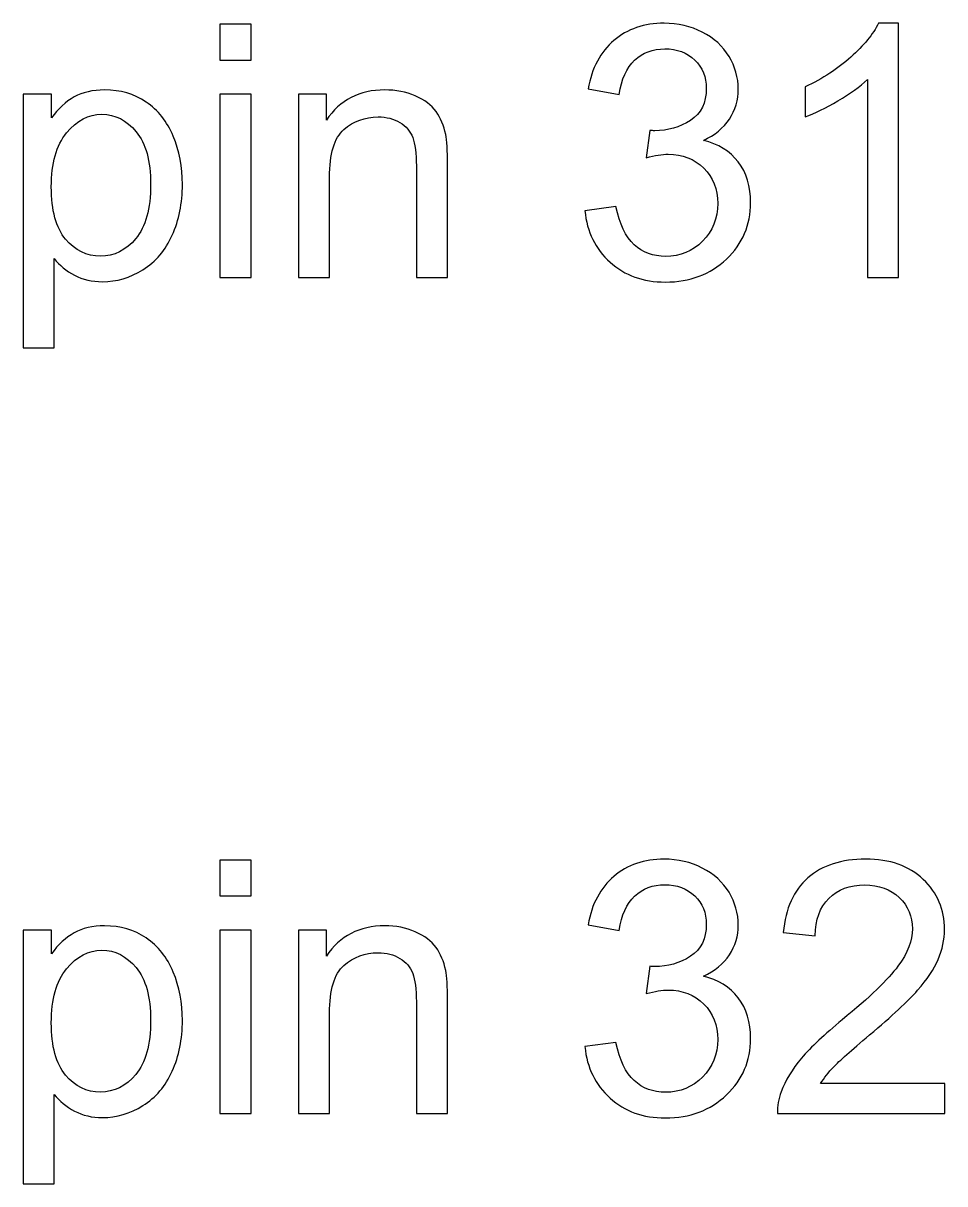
# Model space of a CAD drawing. Header units: centimetres. Extents: x -25.6 to 4.4, y -24.6 to -4.5.
# Drawn here: x -11.814 to -11.262, y -21.697 to -21.003 of the extents above; entities that cross this region are included whole.
import ezdxf

# ---------------------------------------------------------------- set-up
doc = ezdxf.new("R2010")
doc.units = ezdxf.units.CM
doc.header["$MEASUREMENT"] = 0
doc.layers.add('Layer 1', color=7, linetype='Continuous')

msp = doc.modelspace()

# ---------------------------------------------------------------- linework, layer by layer
at = {"layer": 'Layer 1', "color": 250}
for points, knots in [([(-11.69603, -21.02495), (-11.69603, -21.02495), (-11.69603, -21.00354), (-11.69603, -21.00354), (-11.69603, -21.00354), (-11.69603, -21.00354), (-11.6774, -21.00354), (-11.6774, -21.00354), (-11.6774, -21.00354), (-11.6774, -21.00354), (-11.6774, -21.02495), (-11.6774, -21.02495), (-11.6774, -21.02495), (-11.6774, -21.02495), (-11.69603, -21.02495), (-11.69603, -21.02495)], [0, 0, 0, 0, 0.25, 0.25, 0.25, 0.25, 0.5, 0.5, 0.5, 0.5, 0.75, 0.75, 0.75, 0.75, 1, 1, 1, 1]), ([(-11.47762, -21.11505), (-11.47762, -21.11505), (-11.45903, -21.11258), (-11.45903, -21.11258), (-11.45903, -21.11258), (-11.45688, -21.12313), (-11.45324, -21.13072), (-11.44813, -21.13537), (-11.44813, -21.13537), (-11.44298, -21.14003), (-11.43673, -21.14236), (-11.42936, -21.14236), (-11.42936, -21.14236), (-11.42061, -21.14236), (-11.4132, -21.13933), (-11.40717, -21.13326), (-11.40717, -21.13326), (-11.40117, -21.12719), (-11.39814, -21.11968), (-11.39814, -21.11072), (-11.39814, -21.11072), (-11.39814, -21.10218), (-11.40092, -21.09512), (-11.4065, -21.08958), (-11.4065, -21.08958), (-11.41211, -21.08404), (-11.4192, -21.08126), (-11.42781, -21.08126), (-11.42781, -21.08126), (-11.43133, -21.08126), (-11.43571, -21.08196), (-11.44093, -21.08334), (-11.44093, -21.08334), (-11.44093, -21.08334), (-11.43885, -21.06701), (-11.43885, -21.06701), (-11.43885, -21.06701), (-11.43761, -21.06715), (-11.43663, -21.06722), (-11.43585, -21.06722), (-11.43585, -21.06722), (-11.42795, -21.06722), (-11.42082, -21.06514), (-11.41447, -21.06101), (-11.41447, -21.06101), (-11.40812, -21.05688), (-11.40495, -21.0505), (-11.40495, -21.04189), (-11.40495, -21.04189), (-11.40495, -21.03508), (-11.40727, -21.0294), (-11.4119, -21.02495), (-11.4119, -21.02495), (-11.41652, -21.02047), (-11.42248, -21.01822), (-11.42978, -21.01822), (-11.42978, -21.01822), (-11.43701, -21.01822), (-11.44305, -21.02051), (-11.44784, -21.02502), (-11.44784, -21.02502), (-11.45268, -21.02957), (-11.45578, -21.03642), (-11.45716, -21.04552), (-11.45716, -21.04552), (-11.45716, -21.04552), (-11.47575, -21.0422), (-11.47575, -21.0422), (-11.47575, -21.0422), (-11.47349, -21.02972), (-11.46831, -21.02005), (-11.46026, -21.01321), (-11.46026, -21.01321), (-11.45218, -21.00636), (-11.44217, -21.0029), (-11.43017, -21.0029), (-11.43017, -21.0029), (-11.42192, -21.0029), (-11.4143, -21.0047), (-11.40735, -21.00823), (-11.40735, -21.00823), (-11.4004, -21.01179), (-11.39507, -21.01663), (-11.39136, -21.02277), (-11.39136, -21.02277), (-11.3877, -21.0289), (-11.38583, -21.0354), (-11.38583, -21.04231), (-11.38583, -21.04231), (-11.38583, -21.04884), (-11.38759, -21.0548), (-11.39112, -21.0602), (-11.39112, -21.0602), (-11.39465, -21.06556), (-11.39983, -21.06983), (-11.40671, -21.073), (-11.40671, -21.073), (-11.39775, -21.07505), (-11.3908, -21.07935), (-11.38583, -21.08588), (-11.38583, -21.08588), (-11.38089, -21.09237), (-11.37842, -21.10052), (-11.37842, -21.11029), (-11.37842, -21.11029), (-11.37842, -21.12352), (-11.38322, -21.13474), (-11.39288, -21.14395), (-11.39288, -21.14395), (-11.40251, -21.15315), (-11.41472, -21.15774), (-11.42946, -21.15774), (-11.42946, -21.15774), (-11.44276, -21.15774), (-11.45381, -21.15379), (-11.46259, -21.14585), (-11.46259, -21.14585), (-11.47138, -21.13795), (-11.47639, -21.12768), (-11.47762, -21.11505)], [0, 0, 0, 0, 0.033333, 0.033333, 0.033333, 0.033333, 0.066667, 0.066667, 0.066667, 0.066667, 0.1, 0.1, 0.1, 0.1, 0.133333, 0.133333, 0.133333, 0.133333, 0.166667, 0.166667, 0.166667, 0.166667, 0.2, 0.2, 0.2, 0.2, 0.233333, 0.233333, 0.233333, 0.233333, 0.266667, 0.266667, 0.266667, 0.266667, 0.3, 0.3, 0.3, 0.3, 0.333333, 0.333333, 0.333333, 0.333333, 0.366667, 0.366667, 0.366667, 0.366667, 0.4, 0.4, 0.4, 0.4, 0.433333, 0.433333, 0.433333, 0.433333, 0.466667, 0.466667, 0.466667, 0.466667, 0.5, 0.5, 0.5, 0.5, 0.533333, 0.533333, 0.533333, 0.533333, 0.566667, 0.566667, 0.566667, 0.566667, 0.6, 0.6, 0.6, 0.6, 0.633333, 0.633333, 0.633333, 0.633333, 0.666667, 0.666667, 0.666667, 0.666667, 0.7, 0.7, 0.7, 0.7, 0.733333, 0.733333, 0.733333, 0.733333, 0.766667, 0.766667, 0.766667, 0.766667, 0.8, 0.8, 0.8, 0.8, 0.833333, 0.833333, 0.833333, 0.833333, 0.866667, 0.866667, 0.866667, 0.866667, 0.9, 0.9, 0.9, 0.9, 0.933333, 0.933333, 0.933333, 0.933333, 0.966667, 0.966667, 0.966667, 0.966667, 1, 1, 1, 1]), ([(-11.28994, -21.15506), (-11.28994, -21.15506), (-11.30853, -21.15506), (-11.30853, -21.15506), (-11.30853, -21.15506), (-11.30853, -21.15506), (-11.30853, -21.03652), (-11.30853, -21.03652), (-11.30853, -21.03652), (-11.31301, -21.04079), (-11.31887, -21.04506), (-11.32614, -21.04933), (-11.32614, -21.04933), (-11.33344, -21.0536), (-11.33997, -21.05681), (-11.34575, -21.05893), (-11.34575, -21.05893), (-11.34575, -21.05893), (-11.34575, -21.04097), (-11.34575, -21.04097), (-11.34575, -21.04097), (-11.33535, -21.03607), (-11.32624, -21.03014), (-11.31845, -21.02319), (-11.31845, -21.02319), (-11.31069, -21.0162), (-11.30515, -21.00947), (-11.3019, -21.0029), (-11.3019, -21.0029), (-11.3019, -21.0029), (-11.28994, -21.0029), (-11.28994, -21.0029), (-11.28994, -21.0029), (-11.28994, -21.0029), (-11.28994, -21.15506), (-11.28994, -21.15506)], [0, 0, 0, 0, 0.111111, 0.111111, 0.111111, 0.111111, 0.222222, 0.222222, 0.222222, 0.222222, 0.333333, 0.333333, 0.333333, 0.333333, 0.444444, 0.444444, 0.444444, 0.444444, 0.555556, 0.555556, 0.555556, 0.555556, 0.666667, 0.666667, 0.666667, 0.666667, 0.777778, 0.777778, 0.777778, 0.777778, 0.888889, 0.888889, 0.888889, 0.888889, 1, 1, 1, 1]), ([(-11.81382, -21.19711), (-11.81382, -21.19711), (-11.81382, -21.04531), (-11.81382, -21.04531), (-11.81382, -21.04531), (-11.81382, -21.04531), (-11.79689, -21.04531), (-11.79689, -21.04531), (-11.79689, -21.04531), (-11.79689, -21.04531), (-11.79689, -21.05956), (-11.79689, -21.05956), (-11.79689, -21.05956), (-11.7929, -21.05399), (-11.78838, -21.04979), (-11.78334, -21.047), (-11.78334, -21.047), (-11.77833, -21.04422), (-11.77223, -21.0428), (-11.76507, -21.0428), (-11.76507, -21.0428), (-11.75568, -21.0428), (-11.74743, -21.04524), (-11.74026, -21.05004), (-11.74026, -21.05004), (-11.73307, -21.05487), (-11.72767, -21.06168), (-11.72404, -21.07046), (-11.72404, -21.07046), (-11.72037, -21.07925), (-11.71853, -21.08888), (-11.71853, -21.09936), (-11.71853, -21.09936), (-11.71853, -21.11057), (-11.72054, -21.1207), (-11.7246, -21.12969), (-11.7246, -21.12969), (-11.72862, -21.13869), (-11.73448, -21.14557), (-11.74217, -21.15037), (-11.74217, -21.15037), (-11.74986, -21.15513), (-11.75794, -21.15753), (-11.76641, -21.15753), (-11.76641, -21.15753), (-11.77261, -21.15753), (-11.77815, -21.15622), (-11.78309, -21.15361), (-11.78309, -21.15361), (-11.78803, -21.151), (-11.79205, -21.14769), (-11.79523, -21.1437), (-11.79523, -21.1437), (-11.79523, -21.1437), (-11.79523, -21.19711), (-11.79523, -21.19711), (-11.79523, -21.19711), (-11.79523, -21.19711), (-11.81382, -21.19711), (-11.81382, -21.19711)], [0, 0, 0, 0, 0.066667, 0.066667, 0.066667, 0.066667, 0.133333, 0.133333, 0.133333, 0.133333, 0.2, 0.2, 0.2, 0.2, 0.266667, 0.266667, 0.266667, 0.266667, 0.333333, 0.333333, 0.333333, 0.333333, 0.4, 0.4, 0.4, 0.4, 0.466667, 0.466667, 0.466667, 0.466667, 0.533333, 0.533333, 0.533333, 0.533333, 0.6, 0.6, 0.6, 0.6, 0.666667, 0.666667, 0.666667, 0.666667, 0.733333, 0.733333, 0.733333, 0.733333, 0.8, 0.8, 0.8, 0.8, 0.866667, 0.866667, 0.866667, 0.866667, 0.933333, 0.933333, 0.933333, 0.933333, 1, 1, 1, 1]), ([(-11.69603, -21.15506), (-11.69603, -21.15506), (-11.69603, -21.04531), (-11.69603, -21.04531), (-11.69603, -21.04531), (-11.69603, -21.04531), (-11.6774, -21.04531), (-11.6774, -21.04531), (-11.6774, -21.04531), (-11.6774, -21.04531), (-11.6774, -21.15506), (-11.6774, -21.15506), (-11.6774, -21.15506), (-11.6774, -21.15506), (-11.69603, -21.15506), (-11.69603, -21.15506)], [0, 0, 0, 0, 0.25, 0.25, 0.25, 0.25, 0.5, 0.5, 0.5, 0.5, 0.75, 0.75, 0.75, 0.75, 1, 1, 1, 1]), ([(-11.64907, -21.15506), (-11.64907, -21.15506), (-11.64907, -21.04531), (-11.64907, -21.04531), (-11.64907, -21.04531), (-11.64907, -21.04531), (-11.63235, -21.04531), (-11.63235, -21.04531), (-11.63235, -21.04531), (-11.63235, -21.04531), (-11.63235, -21.0609), (-11.63235, -21.0609), (-11.63235, -21.0609), (-11.62427, -21.04884), (-11.61263, -21.0428), (-11.59742, -21.0428), (-11.59742, -21.0428), (-11.59079, -21.0428), (-11.58472, -21.044), (-11.57918, -21.04637), (-11.57918, -21.04637), (-11.57361, -21.04877), (-11.56948, -21.05187), (-11.56673, -21.05575), (-11.56673, -21.05575), (-11.56394, -21.0596), (-11.56204, -21.06418), (-11.56091, -21.06947), (-11.56091, -21.06947), (-11.56024, -21.07293), (-11.55989, -21.07896), (-11.55989, -21.08757), (-11.55989, -21.08757), (-11.55989, -21.08757), (-11.55989, -21.15506), (-11.55989, -21.15506), (-11.55989, -21.15506), (-11.55989, -21.15506), (-11.57851, -21.15506), (-11.57851, -21.15506), (-11.57851, -21.15506), (-11.57851, -21.15506), (-11.57851, -21.08828), (-11.57851, -21.08828), (-11.57851, -21.08828), (-11.57851, -21.08073), (-11.57922, -21.07505), (-11.58067, -21.07127), (-11.58067, -21.07127), (-11.58211, -21.06753), (-11.58469, -21.06454), (-11.58836, -21.06231), (-11.58836, -21.06231), (-11.59206, -21.06006), (-11.59636, -21.05893), (-11.60134, -21.05893), (-11.60134, -21.05893), (-11.60928, -21.05893), (-11.61608, -21.06147), (-11.62187, -21.06648), (-11.62187, -21.06648), (-11.62762, -21.07152), (-11.63048, -21.08105), (-11.63048, -21.09512), (-11.63048, -21.09512), (-11.63048, -21.09512), (-11.63048, -21.15506), (-11.63048, -21.15506), (-11.63048, -21.15506), (-11.63048, -21.15506), (-11.64907, -21.15506), (-11.64907, -21.15506)], [0, 0, 0, 0, 0.055556, 0.055556, 0.055556, 0.055556, 0.111111, 0.111111, 0.111111, 0.111111, 0.166667, 0.166667, 0.166667, 0.166667, 0.222222, 0.222222, 0.222222, 0.222222, 0.277778, 0.277778, 0.277778, 0.277778, 0.333333, 0.333333, 0.333333, 0.333333, 0.388889, 0.388889, 0.388889, 0.388889, 0.444444, 0.444444, 0.444444, 0.444444, 0.5, 0.5, 0.5, 0.5, 0.555556, 0.555556, 0.555556, 0.555556, 0.611111, 0.611111, 0.611111, 0.611111, 0.666667, 0.666667, 0.666667, 0.666667, 0.722222, 0.722222, 0.722222, 0.722222, 0.777778, 0.777778, 0.777778, 0.777778, 0.833333, 0.833333, 0.833333, 0.833333, 0.888889, 0.888889, 0.888889, 0.888889, 0.944444, 0.944444, 0.944444, 0.944444, 1, 1, 1, 1]), ([(-11.79699, -21.1008), (-11.79699, -21.11491), (-11.79413, -21.12536), (-11.78842, -21.13213), (-11.78842, -21.13213), (-11.7827, -21.13887), (-11.77575, -21.14225), (-11.76764, -21.14225), (-11.76764, -21.14225), (-11.75939, -21.14225), (-11.75229, -21.13876), (-11.7464, -21.13174), (-11.7464, -21.13174), (-11.74051, -21.12476), (-11.73755, -21.11393), (-11.73755, -21.09925), (-11.73755, -21.09925), (-11.73755, -21.08524), (-11.74044, -21.0748), (-11.74619, -21.06782), (-11.74619, -21.06782), (-11.75194, -21.06087), (-11.75882, -21.05737), (-11.76679, -21.05737), (-11.76679, -21.05737), (-11.77473, -21.05737), (-11.78175, -21.06108), (-11.78785, -21.06849), (-11.78785, -21.06849), (-11.79396, -21.0759), (-11.79699, -21.08669), (-11.79699, -21.1008)], [0, 0, 0, 0, 0.125, 0.125, 0.125, 0.125, 0.25, 0.25, 0.25, 0.25, 0.375, 0.375, 0.375, 0.375, 0.5, 0.5, 0.5, 0.5, 0.625, 0.625, 0.625, 0.625, 0.75, 0.75, 0.75, 0.75, 0.875, 0.875, 0.875, 0.875, 1, 1, 1, 1]), ([(-11.69603, -21.52495), (-11.69603, -21.52495), (-11.69603, -21.50354), (-11.69603, -21.50354), (-11.69603, -21.50354), (-11.69603, -21.50354), (-11.6774, -21.50354), (-11.6774, -21.50354), (-11.6774, -21.50354), (-11.6774, -21.50354), (-11.6774, -21.52495), (-11.6774, -21.52495), (-11.6774, -21.52495), (-11.6774, -21.52495), (-11.69603, -21.52495), (-11.69603, -21.52495)], [0, 0, 0, 0, 0.25, 0.25, 0.25, 0.25, 0.5, 0.5, 0.5, 0.5, 0.75, 0.75, 0.75, 0.75, 1, 1, 1, 1]), ([(-11.47762, -21.61505), (-11.47762, -21.61505), (-11.45903, -21.61258), (-11.45903, -21.61258), (-11.45903, -21.61258), (-11.45688, -21.62313), (-11.45324, -21.63072), (-11.44813, -21.63537), (-11.44813, -21.63537), (-11.44298, -21.64003), (-11.43673, -21.64236), (-11.42936, -21.64236), (-11.42936, -21.64236), (-11.42061, -21.64236), (-11.4132, -21.63933), (-11.40717, -21.63326), (-11.40717, -21.63326), (-11.40117, -21.62719), (-11.39814, -21.61968), (-11.39814, -21.61072), (-11.39814, -21.61072), (-11.39814, -21.60218), (-11.40092, -21.59512), (-11.4065, -21.58958), (-11.4065, -21.58958), (-11.41211, -21.58404), (-11.4192, -21.58126), (-11.42781, -21.58126), (-11.42781, -21.58126), (-11.43133, -21.58126), (-11.43571, -21.58196), (-11.44093, -21.58334), (-11.44093, -21.58334), (-11.44093, -21.58334), (-11.43885, -21.56701), (-11.43885, -21.56701), (-11.43885, -21.56701), (-11.43761, -21.56715), (-11.43663, -21.56722), (-11.43585, -21.56722), (-11.43585, -21.56722), (-11.42795, -21.56722), (-11.42082, -21.56514), (-11.41447, -21.56101), (-11.41447, -21.56101), (-11.40812, -21.55688), (-11.40495, -21.5505), (-11.40495, -21.54189), (-11.40495, -21.54189), (-11.40495, -21.53508), (-11.40727, -21.5294), (-11.4119, -21.52495), (-11.4119, -21.52495), (-11.41652, -21.52047), (-11.42248, -21.51822), (-11.42978, -21.51822), (-11.42978, -21.51822), (-11.43701, -21.51822), (-11.44305, -21.52051), (-11.44784, -21.52502), (-11.44784, -21.52502), (-11.45268, -21.52957), (-11.45578, -21.53642), (-11.45716, -21.54552), (-11.45716, -21.54552), (-11.45716, -21.54552), (-11.47575, -21.5422), (-11.47575, -21.5422), (-11.47575, -21.5422), (-11.47349, -21.52972), (-11.46831, -21.52005), (-11.46026, -21.51321), (-11.46026, -21.51321), (-11.45218, -21.50636), (-11.44217, -21.5029), (-11.43017, -21.5029), (-11.43017, -21.5029), (-11.42192, -21.5029), (-11.4143, -21.5047), (-11.40735, -21.50823), (-11.40735, -21.50823), (-11.4004, -21.51179), (-11.39507, -21.51663), (-11.39136, -21.52277), (-11.39136, -21.52277), (-11.3877, -21.5289), (-11.38583, -21.5354), (-11.38583, -21.54231), (-11.38583, -21.54231), (-11.38583, -21.54884), (-11.38759, -21.5548), (-11.39112, -21.5602), (-11.39112, -21.5602), (-11.39465, -21.56556), (-11.39983, -21.56983), (-11.40671, -21.573), (-11.40671, -21.573), (-11.39775, -21.57505), (-11.3908, -21.57935), (-11.38583, -21.58588), (-11.38583, -21.58588), (-11.38089, -21.59237), (-11.37842, -21.60052), (-11.37842, -21.61029), (-11.37842, -21.61029), (-11.37842, -21.62352), (-11.38322, -21.63474), (-11.39288, -21.64395), (-11.39288, -21.64395), (-11.40251, -21.65315), (-11.41472, -21.65774), (-11.42946, -21.65774), (-11.42946, -21.65774), (-11.44276, -21.65774), (-11.45381, -21.65379), (-11.46259, -21.64585), (-11.46259, -21.64585), (-11.47138, -21.63795), (-11.47639, -21.62768), (-11.47762, -21.61505)], [0, 0, 0, 0, 0.033333, 0.033333, 0.033333, 0.033333, 0.066667, 0.066667, 0.066667, 0.066667, 0.1, 0.1, 0.1, 0.1, 0.133333, 0.133333, 0.133333, 0.133333, 0.166667, 0.166667, 0.166667, 0.166667, 0.2, 0.2, 0.2, 0.2, 0.233333, 0.233333, 0.233333, 0.233333, 0.266667, 0.266667, 0.266667, 0.266667, 0.3, 0.3, 0.3, 0.3, 0.333333, 0.333333, 0.333333, 0.333333, 0.366667, 0.366667, 0.366667, 0.366667, 0.4, 0.4, 0.4, 0.4, 0.433333, 0.433333, 0.433333, 0.433333, 0.466667, 0.466667, 0.466667, 0.466667, 0.5, 0.5, 0.5, 0.5, 0.533333, 0.533333, 0.533333, 0.533333, 0.566667, 0.566667, 0.566667, 0.566667, 0.6, 0.6, 0.6, 0.6, 0.633333, 0.633333, 0.633333, 0.633333, 0.666667, 0.666667, 0.666667, 0.666667, 0.7, 0.7, 0.7, 0.7, 0.733333, 0.733333, 0.733333, 0.733333, 0.766667, 0.766667, 0.766667, 0.766667, 0.8, 0.8, 0.8, 0.8, 0.833333, 0.833333, 0.833333, 0.833333, 0.866667, 0.866667, 0.866667, 0.866667, 0.9, 0.9, 0.9, 0.9, 0.933333, 0.933333, 0.933333, 0.933333, 0.966667, 0.966667, 0.966667, 0.966667, 1, 1, 1, 1]), ([(-11.26221, -21.63717), (-11.26221, -21.63717), (-11.26221, -21.65506), (-11.26221, -21.65506), (-11.26221, -21.65506), (-11.26221, -21.65506), (-11.36237, -21.65506), (-11.36237, -21.65506), (-11.36237, -21.65506), (-11.36251, -21.65058), (-11.3618, -21.64628), (-11.36022, -21.64215), (-11.36022, -21.64215), (-11.35768, -21.6353), (-11.35359, -21.6286), (-11.34798, -21.62197), (-11.34798, -21.62197), (-11.34233, -21.61537), (-11.33422, -21.60772), (-11.32363, -21.59904), (-11.32363, -21.59904), (-11.30716, -21.58553), (-11.29601, -21.57484), (-11.29023, -21.56693), (-11.29023, -21.56693), (-11.28444, -21.55907), (-11.28155, -21.55159), (-11.28155, -21.54457), (-11.28155, -21.54457), (-11.28155, -21.5372), (-11.28419, -21.53099), (-11.28945, -21.52591), (-11.28945, -21.52591), (-11.29474, -21.52086), (-11.30162, -21.51832), (-11.31009, -21.51832), (-11.31009, -21.51832), (-11.31905, -21.51832), (-11.32621, -21.521), (-11.33157, -21.5264), (-11.33157, -21.5264), (-11.33697, -21.53176), (-11.33969, -21.53921), (-11.33976, -21.5487), (-11.33976, -21.5487), (-11.33976, -21.5487), (-11.35888, -21.54676), (-11.35888, -21.54676), (-11.35888, -21.54676), (-11.35757, -21.53247), (-11.35263, -21.5216), (-11.3441, -21.51412), (-11.3441, -21.51412), (-11.33556, -21.50664), (-11.32406, -21.5029), (-11.30966, -21.5029), (-11.30966, -21.5029), (-11.29513, -21.5029), (-11.28363, -21.50696), (-11.27516, -21.51501), (-11.27516, -21.51501), (-11.26666, -21.52308), (-11.26243, -21.53307), (-11.26243, -21.54499), (-11.26243, -21.54499), (-11.26243, -21.55106), (-11.26366, -21.55702), (-11.26617, -21.56288), (-11.26617, -21.56288), (-11.26863, -21.56873), (-11.27276, -21.57491), (-11.27851, -21.58136), (-11.27851, -21.58136), (-11.28426, -21.58785), (-11.29382, -21.59674), (-11.30719, -21.60803), (-11.30719, -21.60803), (-11.31834, -21.61742), (-11.3255, -21.62377), (-11.32868, -21.62712), (-11.32868, -21.62712), (-11.33185, -21.63044), (-11.33446, -21.63379), (-11.33655, -21.63717), (-11.33655, -21.63717), (-11.33655, -21.63717), (-11.26221, -21.63717), (-11.26221, -21.63717)], [0, 0, 0, 0, 0.045455, 0.045455, 0.045455, 0.045455, 0.090909, 0.090909, 0.090909, 0.090909, 0.136364, 0.136364, 0.136364, 0.136364, 0.181818, 0.181818, 0.181818, 0.181818, 0.227273, 0.227273, 0.227273, 0.227273, 0.272727, 0.272727, 0.272727, 0.272727, 0.318182, 0.318182, 0.318182, 0.318182, 0.363636, 0.363636, 0.363636, 0.363636, 0.409091, 0.409091, 0.409091, 0.409091, 0.454545, 0.454545, 0.454545, 0.454545, 0.5, 0.5, 0.5, 0.5, 0.545455, 0.545455, 0.545455, 0.545455, 0.590909, 0.590909, 0.590909, 0.590909, 0.636364, 0.636364, 0.636364, 0.636364, 0.681818, 0.681818, 0.681818, 0.681818, 0.727273, 0.727273, 0.727273, 0.727273, 0.772727, 0.772727, 0.772727, 0.772727, 0.818182, 0.818182, 0.818182, 0.818182, 0.863636, 0.863636, 0.863636, 0.863636, 0.909091, 0.909091, 0.909091, 0.909091, 0.954545, 0.954545, 0.954545, 0.954545, 1, 1, 1, 1]), ([(-11.81382, -21.69711), (-11.81382, -21.69711), (-11.81382, -21.54531), (-11.81382, -21.54531), (-11.81382, -21.54531), (-11.81382, -21.54531), (-11.79689, -21.54531), (-11.79689, -21.54531), (-11.79689, -21.54531), (-11.79689, -21.54531), (-11.79689, -21.55956), (-11.79689, -21.55956), (-11.79689, -21.55956), (-11.7929, -21.55399), (-11.78838, -21.54979), (-11.78334, -21.547), (-11.78334, -21.547), (-11.77833, -21.54422), (-11.77223, -21.5428), (-11.76507, -21.5428), (-11.76507, -21.5428), (-11.75568, -21.5428), (-11.74743, -21.54524), (-11.74026, -21.55004), (-11.74026, -21.55004), (-11.73307, -21.55487), (-11.72767, -21.56168), (-11.72404, -21.57046), (-11.72404, -21.57046), (-11.72037, -21.57925), (-11.71853, -21.58888), (-11.71853, -21.59936), (-11.71853, -21.59936), (-11.71853, -21.61057), (-11.72054, -21.6207), (-11.7246, -21.62969), (-11.7246, -21.62969), (-11.72862, -21.63869), (-11.73448, -21.64557), (-11.74217, -21.65037), (-11.74217, -21.65037), (-11.74986, -21.65513), (-11.75794, -21.65753), (-11.76641, -21.65753), (-11.76641, -21.65753), (-11.77261, -21.65753), (-11.77815, -21.65622), (-11.78309, -21.65361), (-11.78309, -21.65361), (-11.78803, -21.651), (-11.79205, -21.64769), (-11.79523, -21.6437), (-11.79523, -21.6437), (-11.79523, -21.6437), (-11.79523, -21.69711), (-11.79523, -21.69711), (-11.79523, -21.69711), (-11.79523, -21.69711), (-11.81382, -21.69711), (-11.81382, -21.69711)], [0, 0, 0, 0, 0.066667, 0.066667, 0.066667, 0.066667, 0.133333, 0.133333, 0.133333, 0.133333, 0.2, 0.2, 0.2, 0.2, 0.266667, 0.266667, 0.266667, 0.266667, 0.333333, 0.333333, 0.333333, 0.333333, 0.4, 0.4, 0.4, 0.4, 0.466667, 0.466667, 0.466667, 0.466667, 0.533333, 0.533333, 0.533333, 0.533333, 0.6, 0.6, 0.6, 0.6, 0.666667, 0.666667, 0.666667, 0.666667, 0.733333, 0.733333, 0.733333, 0.733333, 0.8, 0.8, 0.8, 0.8, 0.866667, 0.866667, 0.866667, 0.866667, 0.933333, 0.933333, 0.933333, 0.933333, 1, 1, 1, 1]), ([(-11.69603, -21.65506), (-11.69603, -21.65506), (-11.69603, -21.54531), (-11.69603, -21.54531), (-11.69603, -21.54531), (-11.69603, -21.54531), (-11.6774, -21.54531), (-11.6774, -21.54531), (-11.6774, -21.54531), (-11.6774, -21.54531), (-11.6774, -21.65506), (-11.6774, -21.65506), (-11.6774, -21.65506), (-11.6774, -21.65506), (-11.69603, -21.65506), (-11.69603, -21.65506)], [0, 0, 0, 0, 0.25, 0.25, 0.25, 0.25, 0.5, 0.5, 0.5, 0.5, 0.75, 0.75, 0.75, 0.75, 1, 1, 1, 1]), ([(-11.64907, -21.65506), (-11.64907, -21.65506), (-11.64907, -21.54531), (-11.64907, -21.54531), (-11.64907, -21.54531), (-11.64907, -21.54531), (-11.63235, -21.54531), (-11.63235, -21.54531), (-11.63235, -21.54531), (-11.63235, -21.54531), (-11.63235, -21.5609), (-11.63235, -21.5609), (-11.63235, -21.5609), (-11.62427, -21.54884), (-11.61263, -21.5428), (-11.59742, -21.5428), (-11.59742, -21.5428), (-11.59079, -21.5428), (-11.58472, -21.544), (-11.57918, -21.54637), (-11.57918, -21.54637), (-11.57361, -21.54877), (-11.56948, -21.55187), (-11.56673, -21.55575), (-11.56673, -21.55575), (-11.56394, -21.5596), (-11.56204, -21.56418), (-11.56091, -21.56947), (-11.56091, -21.56947), (-11.56024, -21.57293), (-11.55989, -21.57896), (-11.55989, -21.58757), (-11.55989, -21.58757), (-11.55989, -21.58757), (-11.55989, -21.65506), (-11.55989, -21.65506), (-11.55989, -21.65506), (-11.55989, -21.65506), (-11.57851, -21.65506), (-11.57851, -21.65506), (-11.57851, -21.65506), (-11.57851, -21.65506), (-11.57851, -21.58828), (-11.57851, -21.58828), (-11.57851, -21.58828), (-11.57851, -21.58073), (-11.57922, -21.57505), (-11.58067, -21.57127), (-11.58067, -21.57127), (-11.58211, -21.56753), (-11.58469, -21.56454), (-11.58836, -21.56231), (-11.58836, -21.56231), (-11.59206, -21.56006), (-11.59636, -21.55893), (-11.60134, -21.55893), (-11.60134, -21.55893), (-11.60928, -21.55893), (-11.61608, -21.56147), (-11.62187, -21.56648), (-11.62187, -21.56648), (-11.62762, -21.57152), (-11.63048, -21.58105), (-11.63048, -21.59512), (-11.63048, -21.59512), (-11.63048, -21.59512), (-11.63048, -21.65506), (-11.63048, -21.65506), (-11.63048, -21.65506), (-11.63048, -21.65506), (-11.64907, -21.65506), (-11.64907, -21.65506)], [0, 0, 0, 0, 0.055556, 0.055556, 0.055556, 0.055556, 0.111111, 0.111111, 0.111111, 0.111111, 0.166667, 0.166667, 0.166667, 0.166667, 0.222222, 0.222222, 0.222222, 0.222222, 0.277778, 0.277778, 0.277778, 0.277778, 0.333333, 0.333333, 0.333333, 0.333333, 0.388889, 0.388889, 0.388889, 0.388889, 0.444444, 0.444444, 0.444444, 0.444444, 0.5, 0.5, 0.5, 0.5, 0.555556, 0.555556, 0.555556, 0.555556, 0.611111, 0.611111, 0.611111, 0.611111, 0.666667, 0.666667, 0.666667, 0.666667, 0.722222, 0.722222, 0.722222, 0.722222, 0.777778, 0.777778, 0.777778, 0.777778, 0.833333, 0.833333, 0.833333, 0.833333, 0.888889, 0.888889, 0.888889, 0.888889, 0.944444, 0.944444, 0.944444, 0.944444, 1, 1, 1, 1]), ([(-11.79699, -21.6008), (-11.79699, -21.61491), (-11.79413, -21.62536), (-11.78842, -21.63213), (-11.78842, -21.63213), (-11.7827, -21.63887), (-11.77575, -21.64225), (-11.76764, -21.64225), (-11.76764, -21.64225), (-11.75939, -21.64225), (-11.75229, -21.63876), (-11.7464, -21.63174), (-11.7464, -21.63174), (-11.74051, -21.62476), (-11.73755, -21.61393), (-11.73755, -21.59925), (-11.73755, -21.59925), (-11.73755, -21.58524), (-11.74044, -21.5748), (-11.74619, -21.56782), (-11.74619, -21.56782), (-11.75194, -21.56087), (-11.75882, -21.55737), (-11.76679, -21.55737), (-11.76679, -21.55737), (-11.77473, -21.55737), (-11.78175, -21.56108), (-11.78785, -21.56849), (-11.78785, -21.56849), (-11.79396, -21.5759), (-11.79699, -21.58669), (-11.79699, -21.6008)], [0, 0, 0, 0, 0.125, 0.125, 0.125, 0.125, 0.25, 0.25, 0.25, 0.25, 0.375, 0.375, 0.375, 0.375, 0.5, 0.5, 0.5, 0.5, 0.625, 0.625, 0.625, 0.625, 0.75, 0.75, 0.75, 0.75, 0.875, 0.875, 0.875, 0.875, 1, 1, 1, 1])]:
    msp.add_open_spline(points, degree=3, knots=knots, dxfattribs=at)

doc.saveas('drawing.dxf')
